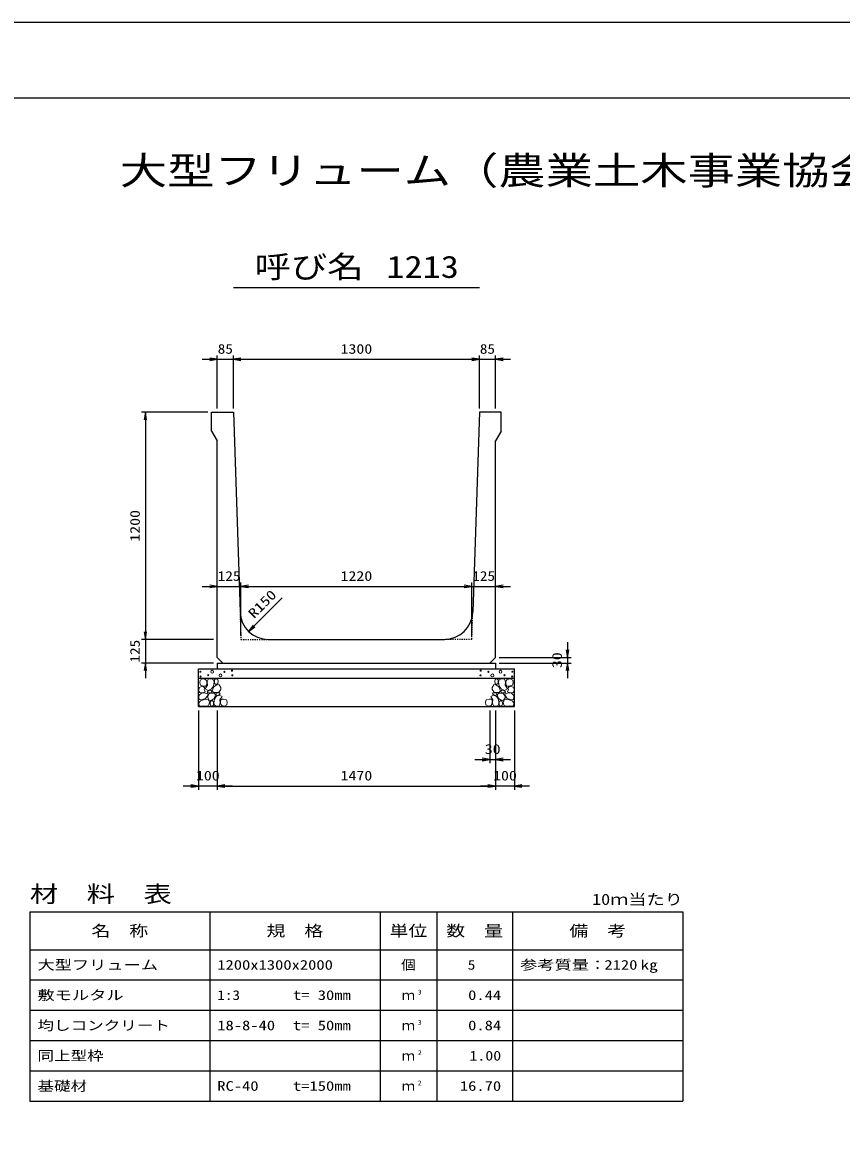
# Model space of a CAD drawing. Units: millimetres at full size. Extents: x 0 to 16820, y 0 to 11880.
# Drawn here: x 5646 to 9973, y 5940 to 11880 of the extents above; entities that cross this region are included whole.
import ezdxf
from ezdxf.enums import TextEntityAlignment as Align

# ---------------------------------------------------------------- set-up
doc = ezdxf.new("R2010")
doc.units = ezdxf.units.MM
doc.linetypes.add('DASHED_SPACED', pattern=[12, 6, -6])
for name, color, linetype, lineweight in [('D-DCR-HCHn', 4, 'Continuous', 9), ('D-MTR-FRAM', 7, 'Continuous', 25), ('D-MTR-LINE', 7, 'Continuous', 25), ('D-STR-DIM', 7, 'Continuous', 25), ('D-STR-STRn', 1, 'Continuous', 25), ('D-TTL', 2, 'Continuous', 25), ('D-TTL-TXT', 7, 'Continuous', 25)]:
    doc.layers.add(name, color=color, linetype=linetype, lineweight=lineweight)
doc.layers.add('D-MTR', color=7, linetype='Continuous')
doc.layers.add('D-MTR-TXT', color=7, linetype='Continuous')
doc.styles.add('ＭＳ ゴシック', font='')
doc.styles.get('ＭＳ ゴシック').set_extended_font_data('MS Gothic')

# ---------------------------------------------------------------- blocks, each defined once
blk = doc.blocks.new('open_arrow')
at = {"color": 0, "linetype": 'Continuous', "lineweight": -2}
blk.add_lwpolyline([(7.5, 1.25), (0, 0), (7.5, -1.25)], dxfattribs=at)

msp = doc.modelspace()

# ---------------------------------------------------------------- linework, layer by layer
at = {"layer": 'D-DCR-HCHn'}
for points in [[(6613.399, 8408.696), (6597.796, 8412.163), (6583.928, 8405.228), (6582.194, 8389.626), (6585.661, 8377.491), (6602.997, 8372.29), (6615.132, 8372.29), (6620.333, 8380.958), (6620.333, 8400.028)], [(6627.267, 8410.429), (6622.067, 8394.827), (6623.8, 8377.491), (6611.665, 8358.421), (6627.267, 8349.753), (6644.603, 8358.421), (6655.005, 8372.29), (6658.472, 8394.827), (6655.005, 8406.962), (6644.603, 8412.163)], [(6656.739, 8368.823), (6648.071, 8348.02), (6655.005, 8339.352), (6675.808, 8339.352), (6684.476, 8342.819), (6693.144, 8354.954), (6693.144, 8365.356), (6684.476, 8379.224), (6674.074, 8380.958)], [(6660.206, 8406.962), (6660.206, 8386.159), (6668.874, 8380.958), (6677.542, 8386.159), (6679.275, 8398.294), (6677.542, 8408.696), (6665.407, 8412.163)], [(8163.261, 8368.823), (8171.929, 8348.02), (8164.995, 8339.352), (8144.192, 8339.352), (8135.524, 8342.819), (8126.856, 8354.954), (8126.856, 8365.356), (8135.524, 8379.224), (8145.926, 8380.958)], [(8159.794, 8406.962), (8159.794, 8386.159), (8151.126, 8380.958), (8142.458, 8386.159), (8140.725, 8398.294), (8142.458, 8408.696), (8154.593, 8412.163)], [(8192.733, 8410.429), (8197.933, 8394.827), (8196.2, 8377.491), (8208.335, 8358.421), (8192.733, 8349.753), (8175.397, 8358.421), (8164.995, 8372.29), (8161.528, 8394.827), (8164.995, 8406.962), (8175.397, 8412.163)], [(8206.601, 8408.696), (8222.204, 8412.163), (8236.072, 8405.228), (8237.806, 8389.626), (8234.339, 8377.491), (8217.003, 8372.29), (8204.868, 8372.29), (8199.667, 8380.958), (8199.667, 8400.028)], [(6580.46, 8365.356), (6575.26, 8349.753), (6582.194, 8339.352), (6599.53, 8337.618), (6611.366, 8342.699), (6606.464, 8354.954), (6609.932, 8361.889), (6602.997, 8368.823), (6592.596, 8372.29)], [(6613.366, 8307.757), (6626.208, 8327.019), (6624.603, 8331.834), (6606.946, 8336.65), (6590.894, 8335.045), (6579.658, 8325.414), (6578.052, 8314.177), (6579.658, 8302.941), (6592.499, 8299.731)], [(6630.735, 8349.753), (6622.067, 8342.819), (6625.534, 8337.618), (6637.669, 8337.618), (6642.87, 8339.352), (6646.337, 8346.286), (6641.136, 8351.487)], [(6658.311, 8307.757), (6666.337, 8327.019), (6659.916, 8335.045), (6640.654, 8335.045), (6632.628, 8331.834), (6624.603, 8320.598), (6624.603, 8310.967), (6632.628, 8298.125), (6642.259, 8296.52)], [(6685.599, 8269.232), (6690.415, 8283.679), (6688.81, 8299.731), (6700.046, 8317.388), (6685.599, 8325.414), (6669.548, 8317.388), (6659.916, 8304.546), (6656.706, 8283.679), (6659.916, 8272.443), (6669.548, 8267.627)], [(6682.389, 8325.414), (6690.415, 8331.834), (6687.204, 8336.65), (6675.968, 8336.65), (6671.153, 8335.045), (6667.942, 8328.624), (6672.758, 8323.808)], [(8134.401, 8269.232), (8129.585, 8283.679), (8131.19, 8299.731), (8119.954, 8317.388), (8134.401, 8325.414), (8150.452, 8317.388), (8160.084, 8304.546), (8163.294, 8283.679), (8160.084, 8272.443), (8150.452, 8267.627)], [(8137.611, 8325.414), (8129.585, 8331.834), (8132.796, 8336.65), (8144.032, 8336.65), (8148.847, 8335.045), (8152.058, 8328.624), (8147.242, 8323.808)], [(8161.689, 8307.757), (8153.663, 8327.019), (8160.084, 8335.045), (8179.346, 8335.045), (8187.372, 8331.834), (8195.397, 8320.598), (8195.397, 8310.967), (8187.372, 8298.125), (8177.741, 8296.52)], [(8189.265, 8349.753), (8197.933, 8342.819), (8194.466, 8337.618), (8182.331, 8337.618), (8177.13, 8339.352), (8173.663, 8346.286), (8178.864, 8351.487)], [(8206.634, 8307.757), (8193.792, 8327.019), (8195.397, 8331.834), (8213.054, 8336.65), (8229.106, 8335.045), (8240.342, 8325.414), (8241.948, 8314.177), (8240.342, 8302.941), (8227.501, 8299.731)], [(8239.54, 8365.356), (8244.74, 8349.753), (8237.806, 8339.352), (8220.47, 8337.618), (8208.634, 8342.699), (8213.536, 8354.954), (8210.068, 8361.889), (8217.003, 8368.823), (8227.404, 8372.29)], [(6619.787, 8267.627), (6631.023, 8272.443), (6634.234, 8288.494), (6627.813, 8299.731), (6616.577, 8302.941), (6602.13, 8301.336), (6586.078, 8294.915), (6578.052, 8285.284), (6578.052, 8274.048), (6582.868, 8267.627), (6602.13, 8269.232)], [(6655.101, 8272.443), (6655.101, 8291.705), (6647.075, 8296.52), (6639.049, 8291.705), (6637.444, 8280.469), (6639.049, 8270.837), (6650.285, 8267.627)], [(6698.441, 8270.837), (6712.887, 8267.627), (6725.729, 8274.048), (6727.334, 8288.494), (6724.124, 8299.731), (6708.072, 8304.546), (6696.836, 8304.546), (6692.02, 8296.52), (6692.02, 8278.863)], [(8121.559, 8270.837), (8107.113, 8267.627), (8094.271, 8274.048), (8092.666, 8288.494), (8095.876, 8299.731), (8111.928, 8304.546), (8123.164, 8304.546), (8127.98, 8296.52), (8127.98, 8278.863)], [(8164.899, 8272.443), (8164.899, 8291.705), (8172.925, 8296.52), (8180.951, 8291.705), (8182.556, 8280.469), (8180.951, 8270.837), (8169.715, 8267.627)], [(8200.213, 8267.627), (8188.977, 8272.443), (8185.766, 8288.494), (8192.187, 8299.731), (8203.423, 8302.941), (8217.87, 8301.336), (8233.922, 8294.915), (8241.948, 8285.284), (8241.948, 8274.048), (8237.132, 8267.627), (8217.87, 8269.232)]]:
    msp.add_lwpolyline(points, close=True, dxfattribs=at)
for centre, radius in [((6585.727, 8448.955), 3), ((6648.336, 8448.955), 7.5), ((6691.664, 8429.961), 7.5), ((6712.708, 8448.164), 3), ((6753.131, 8455.006), 3), ((8066.869, 8455.006), 3), ((8107.292, 8448.164), 3), ((8128.336, 8429.961), 7.5), ((8171.664, 8448.955), 7.5), ((8234.273, 8448.955), 3), ((6586.869, 8423.91), 3), ((6627.292, 8430.752), 3), ((6754.273, 8429.961), 3), ((8065.727, 8429.961), 3), ((8192.708, 8430.752), 3), ((8233.131, 8423.91), 3)]:
    msp.add_circle(centre, radius, dxfattribs=at)
at = {"layer": 'D-MTR-FRAM'}
for p, q in [((5685, 7180), (9135, 7180)), ((5685, 7180), (5685, 6180)), ((9135, 7180), (9135, 6180)), ((5685, 6180), (9135, 6180))]:
    msp.add_line(p, q, dxfattribs=at)
at = {"layer": 'D-MTR-LINE'}
for p, q in [((6635, 7180), (6635, 6180)), ((7535, 7180), (7535, 6180)), ((7835, 7180), (7835, 6180)), ((8235, 7180), (8235, 6180)), ((5685, 6980), (9135, 6980)), ((5685, 6820), (9135, 6820)), ((5685, 6660), (9135, 6660)), ((5685, 6500), (9135, 6500)), ((5685, 6340), (9135, 6340))]:
    msp.add_line(p, q, dxfattribs=at)
at = {"layer": 'D-STR-DIM'}
for p, q in [((6595, 10100), (6840, 10100)), ((6675, 9840), (6675, 10120)), ((6760, 9840), (6760, 10120)), ((6760, 9840), (6760, 10120)), ((6760, 10100), (8060, 10100)), ((7980, 10100), (8225, 10100)), ((8060, 9840), (8060, 10120)), ((8060, 9840), (8060, 10120)), ((8145, 9840), (8145, 10120)), ((6625, 9820), (6275, 9820)), ((6295, 9820), (6295, 8620)), ((6800, 8640), (6800, 8920)), ((6800, 8640), (6800, 8920)), ((8020, 8640), (8020, 8920)), ((8020, 8640), (8020, 8920)), ((6595, 8900), (6880, 8900)), ((6800, 8900), (8020, 8900)), ((7940, 8900), (8225, 8900)), ((6840.799, 8662.182), (7017.576, 8838.958)), ((6295, 8700), (6295, 8415)), ((6655, 8620), (6275, 8620)), ((6655, 8620), (6275, 8620)), ((8525, 8605), (8525, 8415)), ((6655, 8495), (6275, 8495)), ((8165, 8525), (8545, 8525)), ((8165, 8495), (8545, 8495)), ((6575, 8245), (6575, 7825)), ((6675, 8245), (6675, 7825)), ((6675, 8245), (6675, 7825)), ((8115, 8245), (8115, 7965)), ((8145, 8245), (8145, 7825)), ((8145, 8245), (8145, 7825)), ((8145, 8245), (8145, 7965)), ((8245, 8245), (8245, 7825)), ((8035, 7985), (8225, 7985)), ((6755, 7845), (6495, 7845)), ((6675, 7845), (8145, 7845)), ((8325, 7845), (8065, 7845))]:
    msp.add_line(p, q, dxfattribs=at)
at = {"layer": 'D-STR-STRn'}
for p, q in [((6645, 9820), (6760, 9820)), ((6645, 9720), (6645, 9820)), ((6760, 9820), (6795.167, 8765.003)), ((8060, 9820), (8024.833, 8765.003)), ((8175, 9820), (8060, 9820)), ((8175, 9720), (8175, 9820)), ((6645, 9720), (6675, 9670)), ((8175, 9720), (8145, 9670)), ((6675, 8525), (6675, 9670)), ((8145, 8525), (8145, 9670)), ((6945.083, 8620), (7874.917, 8620)), ((6675, 8525), (6705, 8495)), ((6675, 8495), (8145, 8495)), ((6675, 8495), (6675, 8465)), ((8145, 8525), (8115, 8495)), ((8145, 8495), (8145, 8465)), ((6575, 8265), (6575, 8465)), ((6575, 8465), (8245, 8465)), ((8245, 8265), (8245, 8465)), ((6575, 8415), (8245, 8415)), ((6575, 8265), (8245, 8265))]:
    msp.add_line(p, q, dxfattribs=at)
at = {"layer": 'D-STR-STRn', "color": 2, "linetype": 'DASHED_SPACED'}
for p, q in [((6795.167, 8765.003), (6800, 8620)), ((8020, 8620), (8024.833, 8765.003)), ((6800, 8620), (6945.083, 8620)), ((8020, 8620), (7874.917, 8620))]:
    msp.add_line(p, q, dxfattribs=at)
at = {"layer": 'D-STR-STRn'}
for centre, start, end in [((6945.083, 8770), 181.90915, 270), ((7874.917, 8770), 270, 358.09085)]:
    msp.add_arc(centre, 150, start, end, dxfattribs=at)
at = {"layer": 'D-TTL'}
for points in [[(0, 0), (16820, 0), (16820, 11880), (0, 11880)], [(400, 400), (16420, 400), (16420, 11480), (400, 11480)]]:
    msp.add_lwpolyline(points, close=True, dxfattribs=at)
at = {"layer": 'D-TTL-TXT'}
msp.add_line((6760, 10480), (8060, 10480), dxfattribs=at)

# ---------------------------------------------------------------- block references
at = {"layer": 'D-STR-DIM', "xscale": 5.33, "yscale": 5.33}
for p, rotation in [((6675, 10100), 180), ((8060, 10100), 180), ((8060, 10100), 180), ((6295, 9820), 270), ((6675, 8900), 180), ((8020, 8900), 180), ((8020, 8900), 180), ((6840.799, 8662.182), 45), ((6295, 8620), 90), ((6295, 8620), 90), ((8525, 8525), 90), ((6295, 8495), 270), ((8525, 8495), 270), ((8115, 7985), 180), ((6575, 7845), 180), ((8145, 7845), 180), ((8145, 7845), 180)]:
    msp.add_blockref('open_arrow', p, dxfattribs=dict(at, rotation=rotation))
for p in [(6760, 10100), (6760, 10100), (8145, 10100), (6800, 8900), (6800, 8900), (8145, 8900), (8145, 7985), (6675, 7845), (6675, 7845), (8245, 7845)]:
    msp.add_blockref('open_arrow', p, dxfattribs=at)

# ---------------------------------------------------------------- texts
at = {"layer": 'D-MTR', "style": 'ＭＳ ゴシック', "width": 1.25}
msp.add_text('材\u3000料\u3000表', height=87.98, dxfattribs=at).set_placement((5685, 7204), align=Align.BOTTOM_LEFT)
at = {"layer": 'D-MTR', "style": 'ＭＳ ゴシック', "width": 1.2}
msp.add_text('10ｍ当たり', height=58.65, dxfattribs=at).set_placement((9135, 7199.333), align=Align.BOTTOM_RIGHT)
at = {"layer": 'D-MTR-TXT', "style": 'ＭＳ ゴシック'}
for s, height, width, p in [('名\u3000称', 58.65, 1.25, (6160, 7080)), ('規\u3000格', 58.65, 1.25, (7085, 7080)), ('単位', 58.65, 1.25, (7685, 7080)), ('数\u3000量', 58.65, 1.25, (8035, 7080)), ('備\u3000考', 58.65, 1.25, (8685, 7080)), ('個', 51.32, 1.1, (7685, 6900))]:
    msp.add_text(s, height=height, dxfattribs=dict(at, width=width)).set_placement(p, align=Align.MIDDLE_CENTER)
for s, width, p in [('大型フリューム', 1.3, (5725, 6900)), ('1200x1300x2000', 1.25, (6675, 6900)), ('参考質量：    kg', 1.3, (8275, 6900)), ('敷モルタル', 1.3, (5725, 6740)), ('1:3', 1.15, (6675, 6740)), ('t= 30mm', 1.25, (7075, 6740)), ('均しコンクリート', 1.25, (5725, 6580)), ('18-8-40', 1.25, (6675, 6580)), ('t= 50mm', 1.25, (7075, 6580)), ('同上型枠', 1.25, (5725, 6420)), ('基礎材', 1.25, (5725, 6260)), ('RC-40', 1.25, (6675, 6260)), ('t=150mm', 1.25, (7075, 6260))]:
    msp.add_text(s, height=51.32, dxfattribs=dict(at, width=width)).set_placement(p, align=Align.MIDDLE_LEFT)
for s, width, p in [('5', 1.15, (8038.553, 6900)), ('2120', 1.25, (8895, 6900)), ('0.44', 1.25, (8175, 6740)), ('0.84', 1.25, (8175, 6580)), ('1.00', 1.2, (8175, 6420)), ('16.70', 1.25, (8175, 6260))]:
    msp.add_text(s, height=51.32, dxfattribs=dict(at, width=width)).set_placement(p, align=Align.MIDDLE_RIGHT)
for p in [(7685, 6740), (7685, 6580), (7685, 6420), (7685, 6260)]:
    msp.add_text('ｍ', height=51.32, dxfattribs=at).set_placement(p, align=Align.MIDDLE_CENTER)
at = {"layer": 'D-MTR-TXT', "style": 'ＭＳ ゴシック', "width": 1.15}
for s, p in [('3', (7735, 6735.333)), ('3', (7735, 6575.333)), ('2', (7735, 6415.333)), ('2', (7735, 6255.333))]:
    msp.add_text(s, height=25.66, dxfattribs=at).set_placement(p, align=Align.BOTTOM_LEFT)
at = {"layer": 'D-STR-DIM', "style": 'ＭＳ ゴシック'}
for s, width, p in [('85', 1.15, (6717.5, 10155)), ('1300', 1.2, (7410, 10155)), ('85', 1.15, (8102.5, 10155)), ('125', 1.15, (6737.5, 8955)), ('1220', 1.2, (7410, 8955)), ('125', 1.15, (8082.5, 8955)), ('30', 1.2, (8130, 8040)), ('100', 1.2, (6625, 7900)), ('1470', 1.2, (7410, 7900)), ('100', 1.2, (8195, 7900))]:
    msp.add_text(s, height=51.32, dxfattribs=dict(at, width=width)).set_placement(p, align=Align.MIDDLE_CENTER)
for s, width, p in [('1200', 1.2, (6240, 9220)), ('125', 1.15, (6240, 8557.5)), ('30', 1.2, (8470, 8510))]:
    msp.add_text(s, height=51.32, rotation=90, dxfattribs=dict(at, width=width)).set_placement(p, align=Align.MIDDLE_CENTER)
at = {"layer": 'D-STR-DIM', "style": 'ＭＳ ゴシック', "width": 1.25}
msp.add_text('R150', height=51.32, rotation=45, dxfattribs=at).set_placement((6879.739, 8716.207), align=Align.BOTTOM_LEFT)
at = {"layer": 'D-TTL-TXT', "style": 'ＭＳ ゴシック'}
for s, height, width, p in [('大型フリューム（農業土木事業協会型）', 146.6, 1.25, (8410, 10980)), ('呼び名', 117.3, 1.2, (7160, 10495)), ('1213', 117.3, 1.2, (7760, 10495))]:
    msp.add_text(s, height=height, dxfattribs=dict(at, width=width)).set_placement(p, align=Align.BOTTOM_CENTER)

doc.saveas('drawing.dxf')
